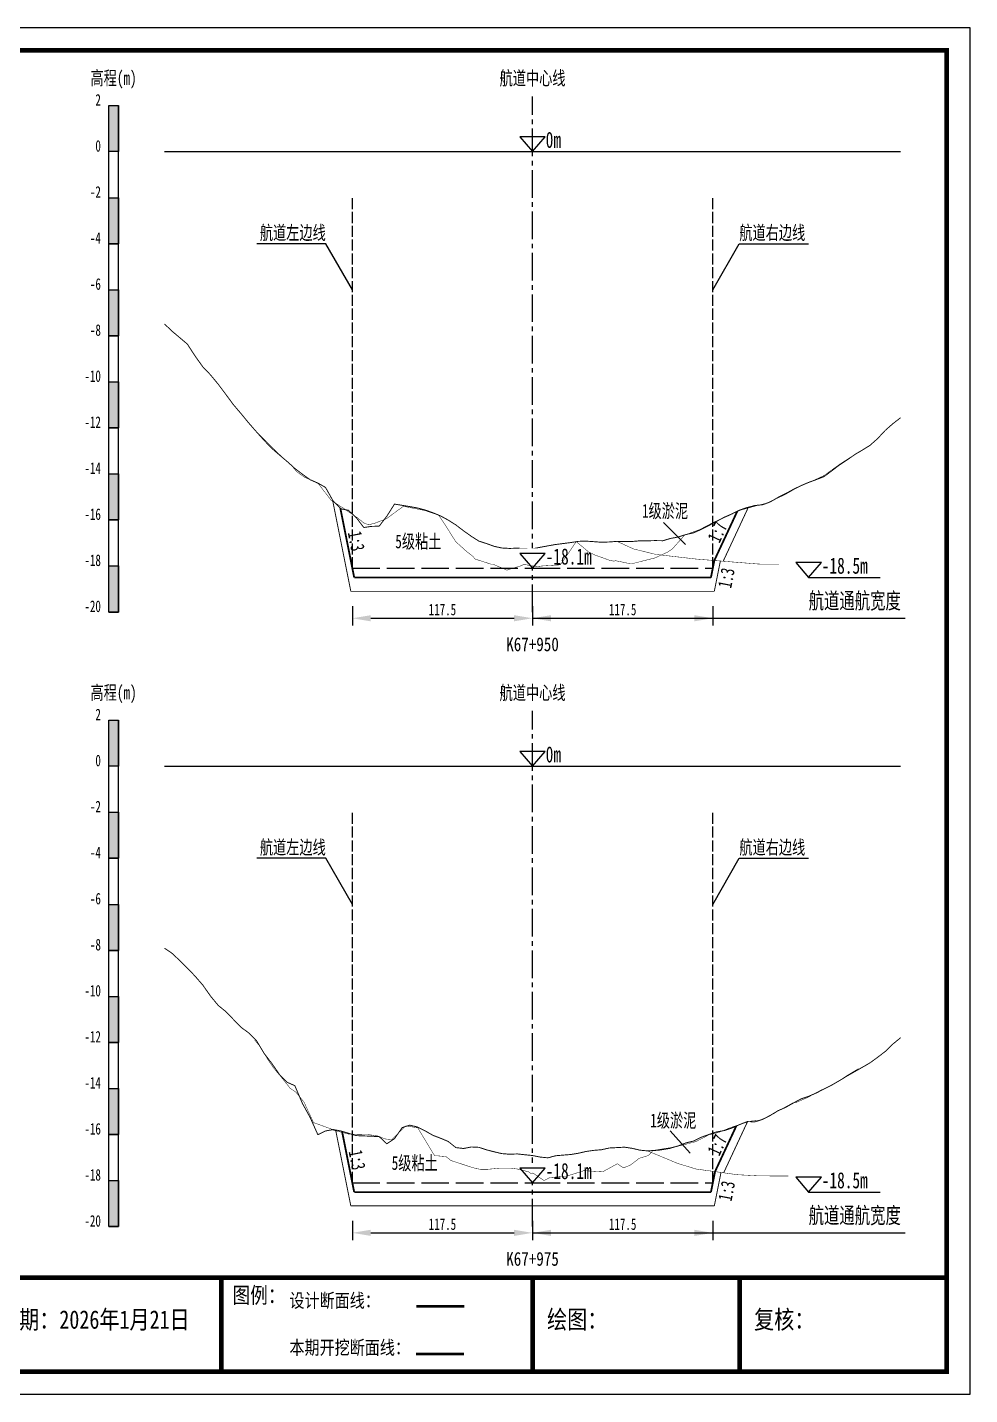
# Model space of a CAD drawing. Header units: millimetres. Extents: x 0 to 1680, y -8762 to 0.
# Drawn here: x 215.2 to 420, y -2524.5 to -2227.5 of the extents above; entities that cross this region are included whole.
import ezdxf
from ezdxf.enums import TextEntityAlignment as Align

# ---------------------------------------------------------------- set-up
doc = ezdxf.new("R2010")
doc.units = ezdxf.units.MM
for name, pattern in [('ACAD_ISO02W100', [15, 12, -3]), ('ACAD_ISO05W100', [33, 24, -3, 0, -3, 0, -3]), ('CENTER2', [1.125, 0.75, -0.125, 0.125, -0.125])]:
    doc.linetypes.add(name, pattern=pattern)
for name, color, linetype in [('0-桩号', 1, 'Continuous'), ('0-航道左右边线标注', 8, 'Continuous'), ('1-疏浚底高', 7, 'Continuous'), ('1-通航宽度', 7, 'Continuous'), ('1-通航底高', 7, 'Continuous'), ('202601', 5, 'Continuous'), ('DMX', 20, 'Continuous'), ('L1', 7, 'Continuous'), ('图幅外框线', 145, 'Continuous'), ('地质分层', 6, 'Continuous'), ('坡比', 1, 'Continuous'), ('尺寸标注', 1, 'Continuous'), ('开挖线', 4, 'Continuous'), ('标尺', 7, 'Continuous'), ('超挖线', 3, 'Continuous'), ('辅助框', 7, 'Continuous'), ('通航底面线', 7, 'ACAD_ISO02W100')]:
    doc.layers.add(name, color=color, linetype=linetype)
doc.styles.get("Standard").update_dxf_attribs({"font": 'arial.ttf'})
doc.styles.add('仿宋', font='仿宋_GB2312.ttf', dxfattribs={"width": 0.8})
doc.styles.add('仿宋GB2312', font='仿宋_GB2312.ttf', dxfattribs={"width": 0.7, "height": 2.5})
doc.styles.add('仿宋体', font='仿宋_GB2312.ttf', dxfattribs={"width": 0.8})
doc.dimstyles.new('2000', dxfattribs={"dimtxt": 3, "dimasz": 2.5, "dimexe": 1.25, "dimexo": 0.625, "dimtad": 1, "dimlfac": 2, "dimdsep": 46, "dimtxsty": 'Standard', "dimcen": 2.5, "dimadec": 0, "dimazin": 0, "dimtfac": 1, "dimtmove": 0, "dimatfit": 3, "dimfxl": 0, "dimarcsym": 0})

# ---------------------------------------------------------------- blocks, each defined once
blk = doc.blocks.new('标尺')
at = {"layer": '标尺', "linetype": 'Continuous'}
for points in [[(-2.116669999959413, 100), (0, 100), (0, 90), (-2.116669999959413, 90)], [(-2.116669999959413, 80), (0, 80), (0, 70), (-2.116669999959413, 70)], [(-2.116669999959413, 60), (0, 60), (0, 50), (-2.116669999959413, 50)], [(-2.116669999959413, 40), (0, 40), (0, 30), (-2.116669999959413, 30)], [(-2.116669999959413, 20), (0, 20), (0, 10), (-2.116669999959413, 10)], [(-2.116669999959413, 0), (0, 0), (0, -10), (-2.116669999959413, -10)]]:
    blk.add_hatch(color=256, dxfattribs=at).paths.add_polyline_path(points)
for p, q in [((-2.116669999959413, -10), (-2.116669999959413, 100)), ((0, -10), (0, 100)), ((-2.116669999959413, 80), (0, 80)), ((-2.116669999959413, 70), (0, 70)), ((-2.116669999959413, 60), (0, 60)), ((-2.116669999959413, 50), (0, 50)), ((-2.116669999959413, 40), (0, 40)), ((-2.116669999959413, 30), (0, 30)), ((-2.116669999959413, 20), (0, 20)), ((-2.116669999959413, 10), (0, 10)), ((-2.116669999959413, 0), (0, 0)), ((-2.116669999959413, -10), (0, -10))]:
    blk.add_line(p, q, dxfattribs=at)
at = {"layer": '标尺'}
for points in [[(-2.116669999959413, 100), (0, 100), (0, 90), (-2.116669999959413, 90)], [(-2.116669999959413, 100), (0, 100), (0, 90), (-2.116669999959413, 90)], [(-2.116669999959413, 80), (0, 80), (0, 70), (-2.116669999959413, 70)], [(-2.116669999959413, 80), (0, 80), (0, 70), (-2.116669999959413, 70)], [(-2.116669999959413, 60), (0, 60), (0, 50), (-2.116669999959413, 50)], [(-2.116669999959413, 60), (0, 60), (0, 50), (-2.116669999959413, 50)], [(-2.116669999959413, 40), (0, 40), (0, 30), (-2.116669999959413, 30)], [(-2.116669999959413, 40), (0, 40), (0, 30), (-2.116669999959413, 30)], [(-2.116669999959413, 20), (0, 20), (0, 10), (-2.116669999959413, 10)], [(-2.116669999959413, 20), (0, 20), (0, 10), (-2.116669999959413, 10)], [(-2.116669999959413, 0), (0, 0), (0, -10), (-2.116669999959413, -10)], [(-2.116669999959413, 0), (0, 0), (0, -10), (-2.116669999959413, -10)]]:
    blk.add_lwpolyline(points, close=True, dxfattribs=at)
at = {"layer": '标尺', "style": '仿宋GB2312', "width": 0.7}
blk.add_text('高程(m)', height=3, dxfattribs=at).set_placement((-1.058334999950603, 106.0000000009313), align=Align.MIDDLE_CENTER)
for s, p in [('2', (-3.816669999971054, 100)), ('0', (-3.816669999971054, 90)), ('-2', (-3.816669999971054, 80)), ('-4', (-3.816669999971054, 70)), ('-6', (-3.816669999971054, 60)), ('-8', (-3.816669999971054, 50)), ('-10', (-3.816669999971054, 40)), ('-12', (-3.816669999971054, 30)), ('-14', (-3.816669999971054, 20)), ('-16', (-3.816669999971054, 10)), ('-18', (-3.816669999971054, 0)), ('-20', (-3.816669999971054, -10))]:
    blk.add_text(s, height=2.5, dxfattribs=at).set_placement(p, align=Align.RIGHT)
blk = doc.blocks.new('*D183')
at = {"layer": 'Defpoints', "color": 0, "ltscale": 0.5}
for p in [(285.833333333811, -2345), (325, -2345), (325, -2355.854042259117)]:
    blk.add_point(p, dxfattribs=at)
at = {"layer": '尺寸标注', "color": 0, "lineweight": -2, "ltscale": 0.5}
for p, q in [((285.833333333811, -2353.25), (285.833333333811, -2357.454042259117)), ((325, -2353.25), (325, -2357.454042259117)), ((289.833333333811, -2355.854042259117), (321, -2355.854042259117))]:
    blk.add_line(p, q, dxfattribs=at)
at = {"layer": '尺寸标注', "color": 0, "ltscale": 0.5}
for points in [[(289.833333333811, -2355.18737559245), (289.833333333811, -2356.520708925783), (285.833333333811, -2355.854042259117)], [(321, -2355.18737559245), (321, -2356.520708925783), (325, -2355.854042259117)]]:
    blk.add_solid(points, dxfattribs=at)
at = {"layer": '尺寸标注', "color": 0, "ltscale": 0.5, "insert": (305.4166666669055, -2353.979042259117), "char_height": 2.5, "attachment_point": 5, "style": '仿宋GB2312'}
blk.add_mtext('117.5', dxfattribs=at)
blk = doc.blocks.new('*D184')
at = {"layer": 'Defpoints', "color": 0, "ltscale": 0.5}
for p in [(285.833333333811, -2478.5), (325, -2478.5), (325, -2489.354012222901)]:
    blk.add_point(p, dxfattribs=at)
at = {"layer": '尺寸标注', "color": 0, "lineweight": -2, "ltscale": 0.5}
for p, q in [((285.833333333811, -2486.75), (285.833333333811, -2490.9540122229)), ((325, -2486.75), (325, -2490.9540122229)), ((289.833333333811, -2489.354012222901), (321, -2489.354012222901))]:
    blk.add_line(p, q, dxfattribs=at)
at = {"layer": '尺寸标注', "color": 0, "ltscale": 0.5}
for points in [[(289.833333333811, -2488.687345556234), (289.833333333811, -2490.020678889567), (285.833333333811, -2489.354012222901)], [(321, -2488.687345556234), (321, -2490.020678889567), (325, -2489.354012222901)]]:
    blk.add_solid(points, dxfattribs=at)
at = {"layer": '尺寸标注', "color": 0, "ltscale": 0.5, "insert": (305.4166666669055, -2487.479012222901), "char_height": 2.5, "attachment_point": 5, "style": '仿宋GB2312'}
blk.add_mtext('117.5', dxfattribs=at)
blk = doc.blocks.new('*D124')
at = {"layer": 'Defpoints', "color": 0, "ltscale": 0.5}
for p in [(325, -2345), (364.16666666649, -2345), (364.16666666649, -2355.853988708624)]:
    blk.add_point(p, dxfattribs=at)
at = {"layer": '尺寸标注', "color": 0, "lineweight": -2, "ltscale": 0.5}
for p, q in [((325, -2353.25), (325, -2357.453988708624)), ((364.16666666649, -2353.25), (364.16666666649, -2357.453988708624)), ((329, -2355.853988708624), (360.16666666649, -2355.853988708624))]:
    blk.add_line(p, q, dxfattribs=at)
at = {"layer": '尺寸标注', "color": 0, "ltscale": 0.5}
for points in [[(329, -2355.187322041958), (329, -2356.520655375291), (325, -2355.853988708624)], [(360.16666666649, -2355.187322041958), (360.16666666649, -2356.520655375291), (364.16666666649, -2355.853988708624)]]:
    blk.add_solid(points, dxfattribs=at)
at = {"layer": '尺寸标注', "color": 0, "ltscale": 0.5, "insert": (344.583333333245, -2353.978988708624), "char_height": 2.5, "attachment_point": 5, "style": '仿宋GB2312'}
blk.add_mtext('117.5', dxfattribs=at)
blk = doc.blocks.new('*D125')
at = {"layer": 'Defpoints', "color": 0, "ltscale": 0.5}
for p in [(325, -2478.5), (364.166666667879, -2478.5), (364.166666667879, -2489.353958661609)]:
    blk.add_point(p, dxfattribs=at)
at = {"layer": '尺寸标注', "color": 0, "lineweight": -2, "ltscale": 0.5}
for p, q in [((325, -2486.75), (325, -2490.953958661609)), ((364.166666667879, -2486.75), (364.166666667879, -2490.953958661609)), ((329, -2489.353958661609), (360.166666667879, -2489.353958661609))]:
    blk.add_line(p, q, dxfattribs=at)
at = {"layer": '尺寸标注', "color": 0, "ltscale": 0.5}
for points in [[(329, -2488.687291994942), (329, -2490.020625328275), (325, -2489.353958661609)], [(360.166666667879, -2488.687291994942), (360.166666667879, -2490.020625328275), (364.166666667879, -2489.353958661609)]]:
    blk.add_solid(points, dxfattribs=at)
at = {"layer": '尺寸标注', "color": 0, "ltscale": 0.5, "insert": (344.5833333339395, -2487.478958661609), "char_height": 2.5, "attachment_point": 5, "style": '仿宋GB2312'}
blk.add_mtext('117.5', dxfattribs=at)
blk = doc.blocks.new('通航底高')
at = {"layer": '1-通航底高'}
for p, q in [((-2.762494692986365, 3.232132659759372), (5.923793651163578e-06, 6.932765245437622e-06)), ((2.762506540631875, 3.232132659759372), (-2.762494692986365, 3.232132659759372)), ((5.923793651163578e-06, 6.932765245437622e-06), (2.762506540631875, 3.232132659759372))]:
    blk.add_line(p, q, dxfattribs=at)
at = {"layer": '1-通航底高', "style": '仿宋', "width": 0.7}
blk.add_attdef('通航底高', (2.856129719933961, 0.8203305718488991), '', height=3.5, dxfattribs=at)
blk = doc.blocks.new('疏浚底高')
at = {"layer": '1-疏浚底高'}
for p, q in [((-2.762500616780017, 3.232125726994127), (0, 0)), ((2.762500616838224, 3.232125726994127), (-2.762500616780017, 3.232125726994127)), ((0, 0), (2.762500616838224, 3.232125726994127)), ((-5.923793651163578e-06, -6.932765245437622e-06), (15.51466270413067, -6.932765245437622e-06))]:
    blk.add_line(p, q, dxfattribs=at)
at = {"layer": '1-疏浚底高', "style": '仿宋', "width": 0.7}
blk.add_attdef('疏浚底高', (2.856123796140309, 0.8203236390836537), '', height=3.5, dxfattribs=at)

msp = doc.modelspace()

# ---------------------------------------------------------------- linework, layer by layer
at = {"layer": '0-航道左右边线标注', "linetype": 'ACAD_ISO02W100', "ltscale": 0.2}
for points in [[(285.833333333811, -2345), (285.833333333811, -2264.5)], [(364.1666666664901, -2345), (364.1666666664901, -2264.5)], [(285.833333333811, -2478.5), (285.833333333811, -2398)], [(364.1666666678789, -2478.5), (364.1666666678789, -2398)]]:
    msp.add_lwpolyline(points, dxfattribs=at)
at = {"layer": '0-航道左右边线标注'}
for points in [[(285.833333333811, -2284.5), (280.0598306419438, -2274.499999999984), (265.0598306419438, -2274.49999999994)], [(364.16666666649, -2284.5), (369.9401693584154, -2274.500000000016), (384.9401693584154, -2274.50000000006)], [(285.833333333811, -2418), (280.0598306419438, -2407.999999999984), (265.0598306419438, -2407.99999999994)], [(364.166666667879, -2418), (369.9401693598044, -2408.000000000016), (384.9401693598044, -2408.00000000006)]]:
    msp.add_lwpolyline(points, dxfattribs=at)
at = {"layer": '1-通航宽度'}
for points in [[(325, -2355.85), (406, -2355.85)], [(325, -2489.35), (406, -2489.35)]]:
    msp.add_lwpolyline(points, dxfattribs=at)
at = {"layer": 'DMX', "color": 7, "linetype": 'Continuous', "const_width": 0.2}
for points in [[(245, -2291.919999999925), (245, -2291.919999999925), (246.6666666666861, -2293.51500000013), (248.3333333333139, -2294.910000000149), (250, -2296.330000000075), (251.6666666666861, -2298.910000000149), (253.3333333333139, -2301.23499999987), (255, -2302.979999999981), (256.6666666666861, -2304.995000000112), (258.3333333333139, -2307.214999999851), (260, -2309.475000000093), (261.6666666666861, -2311.430000000168), (263.3333333333139, -2313.455000000075), (265, -2315.365000000224), (266.6666666666861, -2317.225000000093), (268.3333333333139, -2318.950000000186), (270, -2320.399999999907), (271.6666666666861, -2321.805000000168), (273.3333333333139, -2323.305000000168), (275, -2324.580000000075), (276.6666666666861, -2325.76500000013), (278.3333333333139, -2326.490000000224), (280, -2327.430000000168), (281.6666666666861, -2330.395000000019), (283.3333333333139, -2332.075000000186), (285, -2332.404999999795), (286.6666666666861, -2333.975000000093), (288.3333333333139, -2336.14000000013), (290, -2335.899999999907), (291.6666666666861, -2335.850000000093), (293.3333333333139, -2333.680000000168), (295, -2331.055000000168), (296.6666666666861, -2331.330000000075), (298.3333333333139, -2331.600000000093), (300, -2331.904999999795), (301.6666666666861, -2332.345000000205), (303.3333333333139, -2332.935000000056), (305, -2333.625), (306.6666666666861, -2334.529999999795), (308.3333333333139, -2335.580000000075), (310, -2336.854999999981), (311.6666666666861, -2338.035000000149), (313.3333333333139, -2339.100000000093), (315, -2339.629999999888), (316.6666666666861, -2340.23499999987), (318.3333333333139, -2340.595000000205), (320, -2340.685000000056), (321.6666666666861, -2340.629999999888), (323.3333333333139, -2340.714999999851), (325, -2340.76500000013), (326.6666666666861, -2340.439999999944), (328.3333333333139, -2340.129999999888), (330, -2339.834999999963), (331.6666666666861, -2339.625), (333.3333333333139, -2339.410000000149), (335, -2339.145000000019), (336.6666666666861, -2339.104999999981), (338.3333333333139, -2339.220000000205), (340, -2339.345000000205), (341.6666666666861, -2339.285000000149), (343.3333333333139, -2339.149999999907), (345, -2339.209999999963), (346.6666666666861, -2339.174999999814), (348.3333333333139, -2339.029999999795), (350, -2339.029999999795), (351.6666666666861, -2338.98499999987), (353.3333333333139, -2339.01500000013), (355, -2338.509999999776), (356.6666666666861, -2338.214999999851), (358.3333333333139, -2337.665000000037), (360, -2337.299999999814), (361.6666666666861, -2336.555000000168), (363.3333333333139, -2335.705000000075), (365, -2334.805000000168), (366.6666666666861, -2333.910000000149), (368.3333333333139, -2333.194999999832), (370, -2332.354999999981), (371.6666666666861, -2331.794999999925), (373.3333333333139, -2331.365000000224), (375, -2331.200000000186), (376.6666666666861, -2330.584999999963), (378.3333333333139, -2329.615000000224), (380, -2328.779999999795), (381.6666666666861, -2327.865000000224), (383.3333333333139, -2327.055000000168), (385, -2326.350000000093), (386.6666666666861, -2325.73499999987), (388.3333333333139, -2325.089999999851), (390, -2323.865000000224), (391.6666666666861, -2322.584999999963), (393.3333333333139, -2321.495000000112), (395, -2320.319999999832), (396.6666666666861, -2319.330000000075), (398.3333333333139, -2318.305000000168), (400, -2316.819999999832), (401.6666666666861, -2315.035000000149), (403.3333333333139, -2313.569999999832), (405, -2312.290000000037)], [(244.9999999999998, -2427.51500000013), (244.9999999999998, -2427.51500000013), (246.6666666666861, -2428.645000000019), (248.3333333333139, -2430.220000000205), (250, -2431.854999999981), (251.6666666666861, -2433.60999999987), (253.3333333333139, -2435.529999999795), (255, -2437.904999999795), (256.6666666666861, -2439.930000000168), (258.3333333333139, -2441.294999999925), (260, -2443.004999999888), (261.6666666666861, -2444.725000000093), (263.3333333333139, -2445.935000000056), (265, -2447.595000000205), (266.6666666666861, -2450.379999999888), (268.3333333333139, -2452.549999999814), (270, -2454.955000000075), (271.6666666666861, -2456.645000000019), (273.3333333333139, -2457.384999999776), (275, -2461.270000000019), (276.6666666666861, -2464.285000000149), (278.3333333333139, -2468.024999999907), (280, -2467.225000000093), (281.6666666666861, -2466.915000000037), (283.3333333333139, -2467.225000000093), (285, -2467.725000000093), (286.6666666666861, -2468.229999999981), (288.3333333333139, -2468.294999999925), (290, -2468.370000000112), (291.6666666666861, -2468.450000000186), (293.3333333333139, -2470.009999999776), (295, -2468.895000000019), (296.6666666666861, -2466.490000000224), (298.3333333333139, -2465.964999999851), (300, -2466.370000000112), (301.6666666666861, -2467.205000000075), (303.3333333333139, -2468.169999999925), (305, -2468.794999999925), (306.6666666666861, -2469.5), (308.3333333333139, -2470.834999999963), (310, -2471.029999999795), (311.6666666666861, -2470.700000000186), (313.3333333333139, -2470.779999999795), (315, -2471.325000000186), (316.6666666666861, -2471.75), (318.3333333333139, -2472.145000000019), (320, -2472.274999999907), (321.6666666666861, -2472.209999999963), (323.3333333333139, -2472.39000000013), (325, -2472.560000000056), (326.6666666666861, -2472.895000000019), (328.3333333333139, -2473.060000000056), (330, -2472.60999999987), (331.6666666666861, -2472.464999999851), (333.3333333333139, -2472.334999999963), (335, -2472.055000000168), (336.6666666666861, -2471.669999999925), (338.3333333333139, -2471.435000000056), (340, -2471.294999999925), (341.6666666666861, -2470.924999999814), (343.3333333333139, -2470.834999999963), (345, -2470.745000000112), (346.6666666666861, -2471), (348.3333333333139, -2471.39000000013), (350, -2471.555000000168), (351.6666666666861, -2471.430000000168), (353.3333333333139, -2471.160000000149), (355, -2470.904999999795), (356.6666666666861, -2470.475000000093), (358.3333333333139, -2469.814999999944), (360, -2469.415000000037), (361.6666666666861, -2468.584999999963), (363.3333333333139, -2467.98499999987), (365, -2467.430000000168), (366.6666666666861, -2467.134999999776), (368.3333333333139, -2466.589999999851), (370, -2465.834999999963), (371.6666666666861, -2465.185000000056), (373.3333333333139, -2465.245000000112), (375, -2464.694999999832), (376.6666666666861, -2463.850000000093), (378.3333333333139, -2462.834999999963), (380, -2462.100000000093), (381.6666666666861, -2461.160000000149), (383.3333333333139, -2460.26500000013), (385, -2459.700000000186), (386.6666666666861, -2458.970000000205), (388.3333333333139, -2458.104999999981), (390, -2457.270000000019), (391.6666666666861, -2456.310000000056), (393.3333333333139, -2455.294999999925), (395, -2454.350000000093), (396.6666666666861, -2453.395000000019), (398.3333333333139, -2452.435000000056), (400, -2451.220000000205), (401.6666666666861, -2449.944999999832), (403.3333333333139, -2448.330000000075), (405, -2446.959999999963)]]:
    msp.add_lwpolyline(points, dxfattribs=at)
at = {"layer": 'L1', "linetype": 'CENTER2', "ltscale": 8}
for p, q in [((324.9999999999995, -2354.5), (324.9999999999995, -2242.5)), ((324.9999999999995, -2487.999999999069), (324.9999999999995, -2375.999999999069))]:
    msp.add_line(p, q, dxfattribs=at)
at = {"layer": 'L1'}
for p, q in [((322.2374993832195, -2251.267874272773), (324.9999999999995, -2254.499999999767)), ((327.7625006168378, -2251.267874272773), (322.2374993832195, -2251.267874272773)), ((324.9999999999995, -2254.499999999767), (327.7625006168378, -2251.267874272773)), ((244.9999999999996, -2254.499999999767), (404.9999999999995, -2254.500000000233)), ((322.2374993832195, -2384.767874271842), (324.9999999999995, -2387.999999998836)), ((327.7625006168378, -2384.767874271842), (322.2374993832195, -2384.767874271842)), ((324.9999999999995, -2387.999999998836), (327.7625006168378, -2384.767874271842)), ((244.9999999999996, -2387.999999998836), (404.9999999999995, -2387.999999999302))]:
    msp.add_line(p, q, dxfattribs=at)
at = {"layer": '地质分层'}
for points in [[(353.4472219342933, -2335.025273725299), (358.2282005800662, -2339.80349580017)], [(354.8968722103382, -2467.214091644266), (359.2398604650371, -2472.067938081953)]]:
    msp.add_lwpolyline(points, dxfattribs=at)
at = {"layer": '地质分层', "linetype": 'ACAD_ISO05W100', "ltscale": 0.2, "const_width": 0.1, "flags": 128}
for points in [[(343.3333333333139, -2339.149999999907), (346.9784951712936, -2340.809142714366), (351.7923335535452, -2341.984599889256), (360.6622096737847, -2343.007219843566), (374.1664774639648, -2344.082222354598), (378.554392394507, -2344.101377193261)], [(350, -2471.555000000168), (356.6350405318663, -2474.311967051588), (360.5756038855761, -2475.495760803111), (369.5032171970233, -2476.721237433143), (374.1664774639648, -2476.975777883548), (380.6038371237316, -2477.017459898278)]]:
    msp.add_lwpolyline(points, dxfattribs=at)
at = {"layer": '开挖线', "linetype": 'Continuous', "const_width": 0.4, "flags": 128}
for points in [[(286.2333333329201, -2346.999999994654), (283.2268704083515, -2331.967685371811)], [(364.504056917428, -2343.313048748775), (369.5002785044264, -2332.606859633703)], [(363.7666666682522, -2346.999999994654), (364.504056917428, -2343.313048748775)], [(286.2333333329201, -2346.999999994654), (363.7666666682522, -2346.999999994654)], [(286.2333333324231, -2480.499999994654), (283.5939716313956, -2467.303191489517)], [(364.6555064023809, -2476.055801321526), (369.2711307199707, -2466.165177783763)], [(363.7666666677552, -2480.499999994654), (364.6555064023809, -2476.055801321526)], [(286.2333333324231, -2480.499999994654), (363.7666666677552, -2480.499999994654)]]:
    msp.add_lwpolyline(points, dxfattribs=at)
at = {"layer": '超挖线', "linetype": 'ACAD_ISO02W100', "ltscale": 0.5, "const_width": 0.2, "flags": 128}
for points in [[(285.5000000328777, -2349.999999994654), (281.5305806177378, -2330.152902918955)], [(366.4324204553053, -2343.466555453293), (371.9082306353159, -2331.732676496061)], [(364.4999999682946, -2349.999999994654), (365.8164949828992, -2343.417524921632)], [(285.5000000328777, -2349.999999994654), (364.4999999682946, -2349.999999994654)], [(366.5351023917985, -2476.313809915601), (371.7275246056477, -2465.187190885861)], [(285.5000000323806, -2483.499999994654), (282.2029497647077, -2467.01474865629)], [(364.4999999677975, -2483.499999994654), (365.9532129565225, -2476.233935051031)], [(285.5000000323806, -2483.499999994654), (364.4999999677975, -2483.499999994654)]]:
    msp.add_lwpolyline(points, dxfattribs=at)
at = {"layer": '辅助框', "color": 24, "const_width": 1}
for points in [[(25.00000000019858, -2499.081966023159), (415.0000000001986, -2499.081966023159)], [(257.3787765660833, -2499.081966023159), (257.3787765660833, -2519.499999999767)], [(325.0000000001986, -2499.081966023159), (325.0000000001986, -2519.499999999767)], [(370.0000000001986, -2499.081966023159), (370.0000000001986, -2499.081966023159), (370.0000000001986, -2519.499999999767)]]:
    msp.add_lwpolyline(points, dxfattribs=at)
at = {"layer": '辅助框', "color": 7, "lineweight": 50}
msp.add_lwpolyline([(299.7886391459806, -2505.280435455889), (310.1471387557617, -2505.280435455889)], dxfattribs=at)
at = {"layer": '辅助框', "color": 1, "lineweight": 50}
msp.add_lwpolyline([(299.7167638425658, -2515.606961125548), (310.0752634523469, -2515.606961125548)], dxfattribs=at)

# ---------------------------------------------------------------- block references
at = {"layer": '1-疏浚底高'}
for p in [(385, -2347), (385, -2480.5)]:
    msp.add_blockref('疏浚底高', p, dxfattribs=at).add_auto_attribs({'疏浚底高': '-18.5m'})
at = {"layer": '标尺'}
for p in [(234.9999999999996, -2344.5), (234.9999999999996, -2477.999999999069)]:
    msp.add_blockref('标尺', p, dxfattribs=at)

# ---------------------------------------------------------------- texts
at = {"layer": '0-航道左右边线标注', "style": '仿宋', "width": 0.7}
for p in [(280.0598306419438, -2274.499999999984), (280.0598306419438, -2407.999999999984)]:
    msp.add_text('航道左边线', height=3, dxfattribs=at).set_placement(p, align=Align.BOTTOM_RIGHT)
for p in [(369.9401693584154, -2274.500000000016), (369.9401693598044, -2408.000000000016)]:
    msp.add_text('航道右边线', height=3, dxfattribs=at).set_placement(p, align=Align.BOTTOM_LEFT)
at = {"layer": '1-通航宽度', "style": '仿宋', "width": 0.7}
for p in [(385, -2354.85), (385, -2488.35)]:
    msp.add_text('航道通航宽度', height=3.5, dxfattribs=at).set_placement(p, align=Align.BOTTOM_LEFT)
at = {"layer": 'L1', "style": '仿宋', "width": 0.7}
for p in [(324.9999999999995, -2238.52892156085), (324.9999999999995, -2372.028921559919)]:
    msp.add_text('航道中心线', height=3, dxfattribs=at).set_placement(p, align=Align.MIDDLE_CENTER)
for p in [(327.8561237953249, -2253.679669429315), (327.8561237953249, -2387.179669428384)]:
    msp.add_text('0m ', height=3.5, dxfattribs=at).set_placement(p)
at = {"layer": '地质分层', "linetype": 'Continuous', "style": '仿宋GB2312', "width": 0.7}
for s, p in [('1级淤泥', (353.7952823679516, -2332.518531140176)), ('5级粘土', (300.182931827491, -2339.154603308416)), ('1级淤泥', (355.592617601773, -2464.920659341486)), ('5级粘土', (299.393627514348, -2474.172902240719))]:
    msp.add_text(s, height=3, dxfattribs=at).set_placement(p, align=Align.MIDDLE_CENTER)
at = {"layer": '坡比', "style": '仿宋体', "width": 0.7}
for s, rotation, p in [('1:3', 281, (286.6912645571409, -2339.091617088572)), ('1:7', 65, (365.1898088113894, -2337.114167445321)), ('1:3', 79, (367.1194022212039, -2347.101027757294)), ('1:7', 65, (365.1509449583003, -2470.264734313879)), ('1:3', 281, (286.8748145566628, -2473.509367088667)), ('1:3', 79, (367.187761207767, -2480.259232821993))]:
    msp.add_text(s, height=3, rotation=rotation, dxfattribs=at).set_placement(p, align=Align.MIDDLE)
at = {"layer": '辅助框', "insert": (259.8269339595721, -2501.131954133724), "char_height": 3.5, "width": 20.65205776894732, "attachment_point": 1, "style": '仿宋'}
msp.add_mtext('{\\C3;图例：}', dxfattribs=at)
at = {"layer": '辅助框', "color": 7, "lineweight": 50, "insert": (272.1653762105823, -2502.551345709766), "char_height": 3, "width": 26.24716962347821, "attachment_point": 1, "style": '仿宋'}
msp.add_mtext('设计断面线：', dxfattribs=at)
at = {"layer": '辅助框', "lineweight": 0, "char_height": 4, "width": 115.8863471220259, "attachment_point": 1}
for s, insert in [('{\\fKaiTi|b0|i0|c134|p49;\\W0.8;测量日期：2026年1月21日}', (200.3284275265642, -2506.182042506852)), ('{\\fKaiTi|b0|i0|c134|p49;\\W0.8;绘图：}', (328.1550933696682, -2506.182042506852)), ('{\\fKaiTi|b0|i0|c134|p49;\\W0.8;复核：}', (373.1550933696682, -2506.182042506852))]:
    msp.add_mtext(s, dxfattribs=dict(at, insert=insert))
at = {"layer": '辅助框', "color": 1, "insert": (272.1653762105823, -2512.76036269807), "char_height": 3, "width": 26.24716962347821, "attachment_point": 1, "style": '仿宋'}
msp.add_mtext('本期开挖断面线：', dxfattribs=at)

# ---------------------------------------------------------------- wipeouts: each hides what was drawn before it
for points in [[(319.1678378378377, -2363.105927026794), (319.1678378378377, -2359.9518729727397), (330.76729729729715, -2359.9518729727397), (330.76729729729715, -2363.105927026794)], [(319.1678378378377, -2496.605927025863), (319.1678378378377, -2493.451872971809), (330.76729729729715, -2493.451872971809), (330.76729729729715, -2496.605927025863)]]:
    msp.add_wipeout(points).dxf.layer = '0-桩号'

# ---------------------------------------------------------------- next in the draw order: texts
at = {"layer": '0-桩号', "style": '仿宋', "width": 0.8}
for s, p in [('K67+950', (325, -2361.528899999999)), ('K67+975', (325, -2495.028899999999))]:
    msp.add_text(s, height=3, dxfattribs=at).set_placement(p, align=Align.MIDDLE)

# ---------------------------------------------------------------- next in the draw order: wipeouts: each hides what was drawn before it
for points in [[(338.3219318258415, -2345.000006932765), (322.1304279924806, -2345.000006932765), (322.1304279924806, -2340.651016643063), (338.3219318258415, -2340.651016643063)], [(338.32193774963514, -2478.5), (322.1304339162742, -2478.5), (322.1304339162742, -2474.1510097102982), (338.32193774963514, -2474.1510097102982)]]:
    msp.add_wipeout(points).dxf.layer = '1-通航底高'

# ---------------------------------------------------------------- next in the draw order: linework, layer by layer
at = {"layer": '202601', "color": 1, "linetype": 'Continuous', "const_width": 0.1}
for points in [[(265.3840000001986, -2315.7), (265.4568888890876, -2315.800001144409), (269.1468888890876, -2319.449998855591), (269.5268888890876, -2319.849998474121), (270.4102222224205, -2320.649997711182), (272.8135555557545, -2322.900001525879), (273.7235555557546, -2323.999998092651), (275.3402222224206, -2325.150000572205), (278.3668888890875, -2326.60000038147), (278.4802222224205, -2326.650001525879), (278.7402222224206, -2327), (281.1935555557545, -2330.200001716614), (284.1102222224206, -2332.100002288818), (284.2735555557546, -2332.199999809265), (284.3902222224206, -2332.300002098084), (287.0368888890875, -2334.10000038147), (288.3268888890876, -2335.149995803833), (289.3835555557546, -2335.549995422363), (290.7435555557545, -2335.199996948242), (293.2135555557546, -2334.249999046326), (296.8368888890876, -2331.60000038147), (296.9735555557546, -2331.499998092651), (297.0235555557546, -2331.549999237061), (301.6202222224205, -2332.450000762939), (304.1035555557546, -2333.300001144409), (304.6102222224206, -2333.500000953674), (305.7402222224206, -2335.149995803833), (308.2902222224205, -2339.200002670288), (310.6102222224206, -2341.300003051758), (312.0202222224206, -2342.39999961853), (312.5135555557545, -2343.000003814697), (315.9502222224206, -2344.10000038147), (316.3635555557545, -2344.10000038147), (319.4268888890875, -2345.400001525878), (322.5102222224206, -2344.449998855591), (323.2368888890876, -2344.10000038147), (323.4068888890876, -2344.200002670288), (326.0535555557545, -2344.700004577637), (326.3668888890876, -2344.600002288818), (327.0102222224206, -2344.5), (331.0335555557546, -2344.250003814697), (333.1935555557545, -2341.14999961853), (334.5035555557545, -2339.200002670288), (337.4068888890876, -2341.650001525879), (337.5268888890876, -2341.849996566772), (337.6268888890876, -2341.650001525879), (338.3802222224206, -2342.050001144409), (341.8335555557545, -2343.300001144409), (342.7035555557545, -2343.450004577637), (343.0535555557545, -2343.350002288818), (346.3768888890876, -2344.049999237061), (346.4368888890875, -2344.049999237061), (351.6135555557545, -2342.749998092651), (354.3235555557545, -2341.499998092651), (355.1368888890876, -2340.950004577637), (355.3768888890876, -2340.800001144409), (358.0335555557546, -2337.799999237061), (360.2068888890876, -2337), (361.3102222224205, -2336.60000038147), (361.7835555557546, -2336.350004196167), (364.1768888890875, -2335.100004196167), (364.6702222224205, -2334.849998474121), (367.4768888890875, -2333.64999961853), (368.6002222224206, -2333.100001335144), (370.2602222224206, -2332.349998474121), (372.9668888890876, -2331.60000038147), (374.1202222224206, -2331.299998283386), (376.0402222224205, -2330.800001144409), (377.5435555557546, -2330.049998283386), (378.4935555557545, -2329.649998664856), (380.1368888890876, -2328.849999427795), (382.8302222224206, -2327.300002098084), (383.4702222224205, -2326.949998855591), (385.8835555557546, -2326.000000953674), (387.9535555557545, -2325.049998283386), (388.5168888890876, -2324.750000953674), (389.9402222224205, -2323.700000762939), (391.8102222224205, -2322.349998474121), (394.6968888890876, -2320.499999046326), (395.8335555557545, -2319.750000953674)], [(264.6240000001986, -2447.499999999069), (265.7502222224206, -2448.850000380538), (267.6935555557545, -2452.050002097153), (268.8802222224206, -2453.74999809172), (270.2435555557545, -2455.350001334213), (272.3268888890876, -2457.949998854659), (273.6202222224206, -2458.850000380538), (275.3302222224206, -2460.950000762008), (277.3968888890876, -2465.39999771025), (281.4035555557546, -2466.850002287887), (281.5135555557546, -2466.949999808334), (281.6768888890875, -2467.050002097153), (282.2968888890875, -2467.200000762008), (285.0502222224205, -2467.89999771025), (289.2435555557545, -2467.999999999069), (291.3402222224206, -2468.299997328781), (292.9335555557545, -2468.950002669357), (294.4102222224205, -2469.09999656584), (296.9968888890876, -2466.550000189804), (297.5202222224206, -2466.099999426864), (298.0268888890876, -2466.200001715682), (300.0502222224205, -2466.550000189804), (303.2202222224205, -2471.800001143478), (303.7502222224206, -2472.600000380538), (304.6202222224206, -2472.650001524948), (306.2168888890876, -2472.799995421432), (307.2802222224205, -2473.649995802902), (310.5202222224206, -2474.700000762008), (311.0802222224206, -2474.899995802902), (312.7302222224205, -2475.39999771025), (313.7368888890875, -2475.550001143478), (315.2668888890876, -2475.550001143478), (317.9302222224205, -2475.299995421432), (320.2835555557546, -2475.299995421432), (321.7435555557545, -2475.499999999069), (324.1402222224206, -2476.100004195236), (324.7202222224205, -2476.500003813766), (325.0802222224206, -2476.350000380538), (327.5102222224206, -2477.999999999069), (328.7435555557545, -2477.350004195236), (332.4702222224205, -2476.999996184371), (335.7702222224206, -2476.000001906417), (336.0935555557546, -2475.84999847319), (336.1502222224206, -2475.84999847319), (340.2902222224205, -2476.100004195236), (340.3168888890876, -2476.100004195236), (340.4135555557546, -2476.000001906417), (343.4368888890875, -2474.350002287887), (344.7402222224206, -2475.250003813766), (346.2535555557545, -2474.649999617599), (348.1968888890876, -2473.150003432297), (350.1868888890875, -2472.549999236129), (351.1102222224206, -2471.549995421432), (352.8302222224206, -2471.400001524948), (354.8602222224206, -2471.050003050826), (356.3568888890875, -2470.600002287887), (358.0935555557546, -2470.150001524948), (360.4568888890876, -2469.549997328781), (363.4468888890876, -2467.999999999069), (363.5835555557545, -2467.999999999069), (365.4335555557544, -2467.549999236129), (367.8702222224206, -2466.550000189804), (367.8702222224206, -2466.550000189804), (367.8702222224206, -2466.550000189804), (371.4435555557545, -2465.350001334213), (372.6735555557545, -2465.049999236129), (374.4102222224205, -2464.900000571273), (377.4968888890876, -2463.450000762008), (378.0768888890876, -2463.050001143478), (380.7968888890875, -2461.550000189804), (381.5968888890876, -2461.099999426864), (382.3768888890876, -2461.000001906417), (384.8035555557545, -2459.950001715682), (387.1302222224206, -2458.650000571273), (387.5002222224206, -2458.450000762008), (388.1168888890876, -2458.149998663925), (391.1002222224206, -2456.699998854659), (393.2068888890876, -2455.249999045394), (395.6402222224206, -2453.799999236129), (395.8335555557545, -2453.700001715682)]]:
    msp.add_lwpolyline(points, dxfattribs=at)
at = {"layer": '图幅外框线'}
msp.add_lwpolyline([(1.985824837902328e-10, -2227.499999999767), (420.0000000001986, -2227.499999999767), (420.0000000001986, -2524.499999999767), (1.985824837902328e-10, -2524.499999999767)], close=True, dxfattribs=at)
at = {"layer": '辅助框', "color": 24, "const_width": 1}
msp.add_lwpolyline([(415.0000000001986, -2519.499999999767), (415.0000000001986, -2232.499999999767), (25.00000000019858, -2232.499999999767), (25.00000000019858, -2519.499999999767)], close=True, dxfattribs=at)
at = {"layer": '通航底面线', "ltscale": 0.5}
for points in [[(285.8333333333139, -2345), (325, -2345), (364.1666666666861, -2345)], [(285.8333333333139, -2478.5), (325, -2478.5), (364.1666666666861, -2478.5)]]:
    msp.add_lwpolyline(points, dxfattribs=at)

# ---------------------------------------------------------------- next in the draw order: block references
at = {"layer": '1-通航底高'}
for p in [(325, -2345), (325, -2478.5)]:
    msp.add_blockref('通航底高', p, dxfattribs=at).add_auto_attribs({'通航底高': '-18.1m'})

# ---------------------------------------------------------------- next in the draw order: dimensions: what is measured, and where the dimension line sits
at = {"layer": '尺寸标注', "ltscale": 0.5}
for p1, p2, distance, picture, middle in [((285.833333333811, -2345), (325, -2345), -10.854042259116795, '*D183', (305.4166666669055, -2353.979042259117)), ((325, -2345), (364.16666666649, -2345), -10.853988708624001, '*D124', (344.583333333245, -2353.978988708624)), ((285.833333333811, -2478.5), (325, -2478.5), -10.85401222290102, '*D184', (305.4166666669055, -2487.479012222901)), ((325, -2478.5), (364.166666667879, -2478.5), -10.853958661608885, '*D125', (344.5833333339395, -2487.478958661609))]:
    dim = msp.add_aligned_dim(p1=p1, p2=p2, distance=distance, dimstyle='2000', override={"dimtxt": 3.5, "dimasz": 4, "dimexe": 1.6, "dimexo": 8.25, "dimlfac": 3, "dimtxsty": '仿宋GB2312'}, dxfattribs=at)
    dim.commit()
    dim.dimension.update_dxf_attribs({"geometry": picture, "text_midpoint": middle})

doc.saveas('drawing.dxf')
